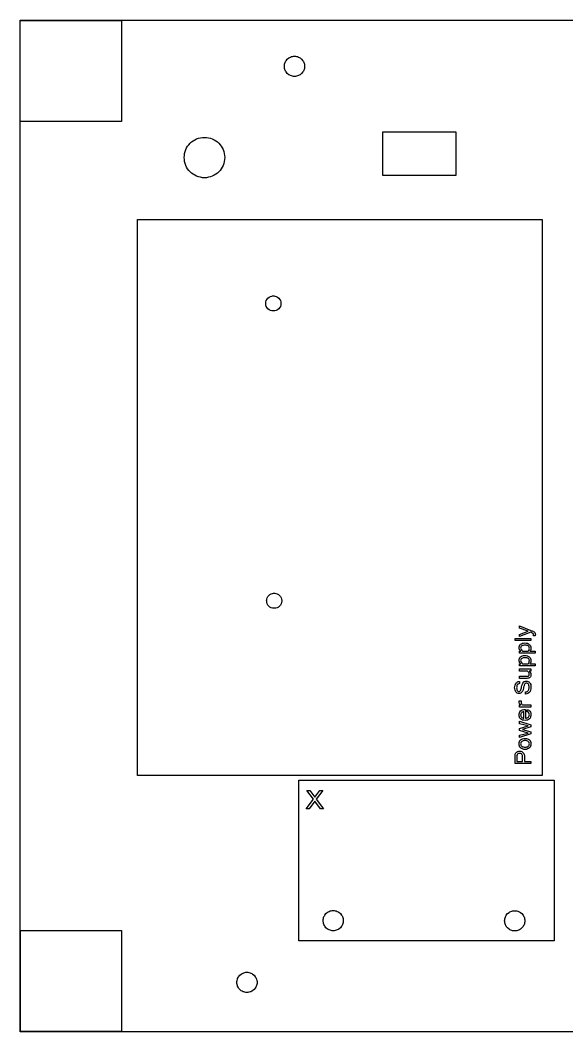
# Model space of a CAD drawing. Extents: x 0 to 290, y 0 to 200.
# Drawn here: x 0 to 108, y 0 to 200.1 of the extents above; entities that cross this region are included whole.
import ezdxf

# ---------------------------------------------------------------- set-up
doc = ezdxf.new("R2010")
doc.units = 0
doc.header["$MEASUREMENT"] = 0
doc.layers.add('LAY001', color=7, linetype='CONTINUOUS')
doc.layers.add('LAY002', color=1, linetype='CONTINUOUS')

msp = doc.modelspace()

# ---------------------------------------------------------------- linework, layer by layer
at = {"layer": 'LAY001', "color": 7}
for points in [[(0, 0), (0, 200.125), (290.075, 200.125), (290.075, 0)], [(20, 180.1), (0, 180.1), (0, 200.1), (20, 200.1)], [(52.225, 191), (52.225, 191.2), (52.25, 191.4), (52.3, 191.6), (52.375, 191.775), (52.475, 191.95), (52.575, 192.125), (52.8, 192.425), (53.1, 192.675), (53.275, 192.775), (53.45, 192.85), (53.625, 192.925), (53.825, 192.975), (54.025, 193), (54.225, 193), (54.425, 193), (54.625, 192.975), (54.825, 192.925), (55, 192.85), (55.175, 192.775), (55.35, 192.675), (55.625, 192.425), (55.875, 192.125), (55.975, 191.95), (56.075, 191.775), (56.125, 191.6), (56.175, 191.4), (56.2, 191.2), (56.225, 191), (56.2, 190.8), (56.175, 190.6), (56.125, 190.4), (56.075, 190.225), (55.975, 190.05), (55.875, 189.9), (55.625, 189.6), (55.35, 189.35), (55.175, 189.25), (55, 189.175), (54.825, 189.1), (54.625, 189.05), (54.425, 189.025), (54.225, 189), (54.025, 189.025), (53.825, 189.05), (53.625, 189.1), (53.45, 189.175), (53.275, 189.25), (53.1, 189.35), (52.8, 189.6), (52.575, 189.9), (52.475, 190.05), (52.375, 190.225), (52.3, 190.4), (52.25, 190.6), (52.225, 190.8)], [(36.425, 168.95), (36.025, 168.975), (35.625, 169.05), (35.225, 169.15), (34.875, 169.275), (34.525, 169.45), (34.175, 169.65), (33.875, 169.875), (33.6, 170.125), (33.325, 170.425), (33.1, 170.725), (32.9, 171.05), (32.75, 171.4), (32.6, 171.775), (32.5, 172.15), (32.45, 172.55), (32.425, 172.95), (32.45, 173.375), (32.5, 173.775), (32.6, 174.15), (32.75, 174.525), (32.9, 174.875), (33.1, 175.2), (33.325, 175.5), (33.6, 175.775), (33.875, 176.05), (34.175, 176.275), (34.525, 176.475), (34.875, 176.65), (35.225, 176.775), (35.625, 176.875), (36.025, 176.95), (36.425, 176.95), (36.825, 176.95), (37.225, 176.875), (37.625, 176.775), (37.975, 176.65), (38.325, 176.475), (38.65, 176.275), (38.975, 176.05), (39.25, 175.775), (39.5, 175.5), (39.75, 175.2), (39.95, 174.875), (40.1, 174.525), (40.25, 174.15), (40.35, 173.775), (40.4, 173.375), (40.425, 172.95), (40.4, 172.55), (40.35, 172.15), (40.25, 171.775), (40.1, 171.4), (39.95, 171.05), (39.75, 170.725), (39.5, 170.425), (39.25, 170.125), (38.975, 169.875), (38.65, 169.65), (38.325, 169.45), (37.975, 169.275), (37.625, 169.15), (37.225, 169.05), (36.825, 168.975)], [(71.7, 178.075), (86.1, 178.075), (86.1, 169.4), (71.7, 169.4)], [(50.05, 145.6), (50.2, 145.575), (50.35, 145.55), (50.625, 145.475), (50.875, 145.325), (51.1, 145.15), (51.275, 144.925), (51.425, 144.675), (51.525, 144.4), (51.525, 144.25), (51.55, 144.1), (51.525, 143.95), (51.525, 143.8), (51.425, 143.5), (51.275, 143.25), (51.1, 143.025), (50.875, 142.85), (50.625, 142.7), (50.35, 142.625), (50.2, 142.6), (50.05, 142.6), (49.9, 142.6), (49.75, 142.625), (49.45, 142.7), (49.2, 142.85), (48.975, 143.025), (48.8, 143.25), (48.65, 143.5), (48.575, 143.8), (48.55, 143.95), (48.55, 144.1), (48.55, 144.25), (48.575, 144.4), (48.65, 144.675), (48.8, 144.925), (48.975, 145.15), (49.2, 145.325), (49.45, 145.475), (49.75, 145.55), (49.9, 145.575)], [(50.2, 86.775), (50.35, 86.75), (50.5, 86.725), (50.8, 86.65), (51.05, 86.5), (51.275, 86.325), (51.45, 86.1), (51.6, 85.85), (51.675, 85.575), (51.7, 85.425), (51.7, 85.275), (51.7, 85.125), (51.675, 84.975), (51.6, 84.675), (51.45, 84.425), (51.275, 84.2), (51.05, 84.025), (50.8, 83.875), (50.5, 83.8), (50.35, 83.775), (50.2, 83.775), (50.05, 83.775), (49.9, 83.8), (49.625, 83.875), (49.375, 84.025), (49.15, 84.2), (48.975, 84.425), (48.825, 84.675), (48.725, 84.975), (48.725, 85.125), (48.7, 85.275), (48.725, 85.425), (48.725, 85.575), (48.825, 85.85), (48.975, 86.1), (49.15, 86.325), (49.375, 86.5), (49.625, 86.65), (49.9, 86.725), (50.05, 86.75)], [(63.875, 22), (63.875, 21.775), (63.825, 21.6), (63.775, 21.4), (63.725, 21.225), (63.625, 21.05), (63.525, 20.875), (63.3, 20.575), (63, 20.325), (62.825, 20.225), (62.65, 20.15), (62.475, 20.075), (62.275, 20.025), (62.075, 20), (61.875, 20), (61.675, 20), (61.475, 20.025), (61.275, 20.075), (61.1, 20.15), (60.925, 20.225), (60.75, 20.325), (60.45, 20.575), (60.225, 20.875), (60.125, 21.05), (60.025, 21.225), (59.975, 21.4), (59.925, 21.6), (59.875, 21.775), (59.875, 22), (59.875, 22.2), (59.925, 22.4), (59.975, 22.575), (60.025, 22.775), (60.125, 22.95), (60.225, 23.1), (60.45, 23.4), (60.75, 23.65), (60.925, 23.75), (61.1, 23.825), (61.275, 23.9), (61.475, 23.95), (61.675, 23.975), (61.875, 24), (62.075, 23.975), (62.275, 23.95), (62.475, 23.9), (62.65, 23.825), (62.825, 23.75), (63, 23.65), (63.3, 23.4), (63.525, 23.1), (63.625, 22.95), (63.725, 22.775), (63.775, 22.575), (63.825, 22.4), (63.875, 22.2)], [(97.75, 23.95), (97.975, 23.95), (98.15, 23.925), (98.35, 23.875), (98.525, 23.8), (98.7, 23.7), (98.875, 23.6), (99.175, 23.375), (99.425, 23.075), (99.525, 22.9), (99.6, 22.725), (99.675, 22.55), (99.725, 22.35), (99.75, 22.15), (99.75, 21.95), (99.75, 21.75), (99.725, 21.55), (99.675, 21.35), (99.6, 21.175), (99.525, 21), (99.425, 20.825), (99.175, 20.55), (98.875, 20.3), (98.7, 20.2), (98.525, 20.1), (98.35, 20.05), (98.15, 20), (97.975, 19.975), (97.75, 19.95), (97.55, 19.975), (97.35, 20), (97.175, 20.05), (96.975, 20.1), (96.8, 20.2), (96.65, 20.3), (96.35, 20.55), (96.1, 20.825), (96, 21), (95.925, 21.175), (95.85, 21.35), (95.8, 21.55), (95.775, 21.75), (95.75, 21.95), (95.775, 22.15), (95.8, 22.35), (95.85, 22.55), (95.925, 22.725), (96, 22.9), (96.1, 23.075), (96.35, 23.375), (96.65, 23.6), (96.8, 23.7), (96.975, 23.8), (97.175, 23.875), (97.35, 23.925), (97.55, 23.95)], [(20.05, 20.025), (20.05, 0.025), (0.05, 0.025), (0.05, 20.025)], [(44.825, 11.775), (45.025, 11.775), (45.225, 11.725), (45.425, 11.675), (45.6, 11.625), (45.775, 11.525), (45.95, 11.425), (46.225, 11.2), (46.475, 10.9), (46.575, 10.725), (46.675, 10.55), (46.725, 10.375), (46.775, 10.175), (46.825, 9.975), (46.825, 9.775), (46.825, 9.575), (46.775, 9.375), (46.725, 9.175), (46.675, 9), (46.575, 8.825), (46.475, 8.65), (46.225, 8.35), (45.95, 8.125), (45.775, 8.025), (45.6, 7.925), (45.425, 7.875), (45.225, 7.825), (45.025, 7.775), (44.825, 7.775), (44.625, 7.775), (44.425, 7.825), (44.225, 7.875), (44.05, 7.925), (43.875, 8.025), (43.7, 8.125), (43.4, 8.35), (43.175, 8.65), (43.075, 8.825), (42.975, 9), (42.925, 9.175), (42.875, 9.375), (42.825, 9.575), (42.825, 9.775), (42.825, 9.975), (42.875, 10.175), (42.925, 10.375), (42.975, 10.55), (43.075, 10.725), (43.175, 10.9), (43.4, 11.2), (43.7, 11.425), (43.875, 11.525), (44.05, 11.625), (44.225, 11.675), (44.425, 11.725), (44.625, 11.775)]]:
    msp.add_lwpolyline(points, close=True, dxfattribs=at)
at = {"layer": 'LAY002', "color": 1}
for points in [[(103.175, 50.675), (23.175, 50.675), (23.175, 160.675), (103.175, 160.675)], [(98.675, 78.175), (98.675, 78.6), (100.45, 79.225), (98.675, 79.85), (98.675, 80.3), (100.925, 79.4), (101.075, 79.35), (101.225, 79.3), (101.325, 79.25), (101.425, 79.2), (101.6, 79.1), (101.725, 78.975), (101.825, 78.8), (101.85, 78.6), (101.825, 78.475), (101.825, 78.35), (101.45, 78.35), (101.475, 78.55), (101.475, 78.625), (101.45, 78.7), (101.4, 78.75), (101.325, 78.825), (101.25, 78.875), (101.175, 78.95), (101.05, 79), (100.925, 79.05)], [(97.825, 77.8), (100.925, 77.8), (100.925, 77.4), (97.825, 77.4)], [(98.625, 75.975), (98.65, 76.175), (98.7, 76.375), (98.8, 76.55), (98.925, 76.675), (99.1, 76.775), (99.3, 76.875), (99.525, 76.9), (99.775, 76.925), (100.05, 76.9), (100.275, 76.85), (100.475, 76.775), (100.65, 76.65), (100.8, 76.5), (100.9, 76.325), (100.975, 76.15), (100.975, 75.95), (100.975, 75.775), (100.925, 75.6), (100.85, 75.45), (100.75, 75.3), (101.8, 75.3), (101.8, 74.9), (98.675, 74.9), (98.675, 75.3), (98.95, 75.3), (98.8, 75.45), (98.7, 75.625), (98.65, 75.775)], [(99.15, 76.35), (99.05, 76.275), (99, 76.175), (98.95, 76.05), (98.925, 75.925), (98.95, 75.775), (99.025, 75.6), (99.15, 75.45), (99.325, 75.3), (100.4, 75.3), (100.525, 75.45), (100.6, 75.6), (100.65, 75.75), (100.675, 75.925), (100.65, 76.05), (100.625, 76.15), (100.55, 76.25), (100.45, 76.35), (100.325, 76.4), (100.175, 76.45), (100, 76.5), (99.775, 76.5), (99.6, 76.5), (99.425, 76.45), (99.275, 76.425)], [(98.625, 73.475), (98.65, 73.7), (98.7, 73.875), (98.8, 74.05), (98.925, 74.175), (99.1, 74.3), (99.3, 74.375), (99.525, 74.425), (99.775, 74.425), (100.05, 74.425), (100.275, 74.375), (100.475, 74.275), (100.65, 74.15), (100.8, 74), (100.9, 73.85), (100.975, 73.65), (100.975, 73.45), (100.975, 73.275), (100.925, 73.1), (100.85, 72.95), (100.75, 72.825), (101.8, 72.825), (101.8, 72.4), (98.675, 72.4), (98.675, 72.825), (98.95, 72.825), (98.8, 72.95), (98.7, 73.125), (98.65, 73.3)], [(99.15, 73.85), (99.05, 73.775), (99, 73.675), (98.95, 73.575), (98.925, 73.45), (98.95, 73.275), (99.025, 73.125), (99.15, 72.95), (99.325, 72.825), (100.4, 72.825), (100.525, 72.95), (100.6, 73.1), (100.65, 73.25), (100.675, 73.425), (100.65, 73.55), (100.625, 73.675), (100.55, 73.775), (100.45, 73.85), (100.325, 73.925), (100.175, 73.975), (100, 74), (99.775, 74), (99.6, 74), (99.425, 73.975), (99.275, 73.925)], [(98.675, 71.8), (100.925, 71.8), (100.925, 71.375), (100.65, 71.375), (100.8, 71.225), (100.9, 71.05), (100.95, 70.875), (100.975, 70.675), (100.975, 70.5), (100.925, 70.35), (100.875, 70.2), (100.775, 70.1), (100.65, 70), (100.525, 69.95), (100.35, 69.925), (100.15, 69.9), (98.675, 69.9), (98.675, 70.325), (100.125, 70.325), (100.25, 70.325), (100.375, 70.35), (100.45, 70.375), (100.525, 70.425), (100.575, 70.475), (100.625, 70.55), (100.65, 70.65), (100.65, 70.75), (100.625, 70.925), (100.55, 71.075), (100.45, 71.225), (100.3, 71.375), (98.675, 71.375)], [(98.7, 69.3), (98.7, 68.875), (98.575, 68.85), (98.45, 68.8), (98.35, 68.75), (98.275, 68.65), (98.2, 68.55), (98.175, 68.4), (98.15, 68.25), (98.125, 68.075), (98.15, 67.925), (98.175, 67.775), (98.2, 67.65), (98.25, 67.525), (98.325, 67.45), (98.4, 67.4), (98.5, 67.35), (98.6, 67.35), (98.7, 67.35), (98.775, 67.375), (98.85, 67.425), (98.9, 67.5), (98.95, 67.6), (99, 67.725), (99.05, 67.875), (99.075, 68.075), (99.125, 68.275), (99.175, 68.475), (99.225, 68.625), (99.275, 68.75), (99.375, 69), (99.55, 69.2), (99.65, 69.275), (99.775, 69.325), (99.9, 69.35), (100.05, 69.375), (100.25, 69.35), (100.425, 69.3), (100.575, 69.2), (100.725, 69.05), (100.825, 68.875), (100.925, 68.675), (100.975, 68.425), (100.975, 68.175), (100.975, 67.875), (100.9, 67.6), (100.825, 67.35), (100.675, 67.175), (100.525, 67.025), (100.35, 66.925), (100.15, 66.85), (99.925, 66.825), (99.925, 67.225), (100.1, 67.25), (100.225, 67.325), (100.35, 67.4), (100.45, 67.525), (100.525, 67.675), (100.575, 67.825), (100.6, 67.975), (100.6, 68.175), (100.6, 68.325), (100.575, 68.5), (100.525, 68.625), (100.475, 68.75), (100.4, 68.825), (100.3, 68.9), (100.2, 68.95), (100.075, 68.95), (99.95, 68.95), (99.85, 68.9), (99.775, 68.825), (99.7, 68.725), (99.65, 68.6), (99.6, 68.425), (99.525, 68.2), (99.475, 67.95), (99.425, 67.7), (99.35, 67.475), (99.25, 67.3), (99.15, 67.175), (99.05, 67.05), (98.925, 66.975), (98.775, 66.95), (98.625, 66.925), (98.45, 66.95), (98.275, 67), (98.125, 67.1), (98, 67.25), (97.9, 67.4), (97.825, 67.6), (97.775, 67.825), (97.75, 68.075), (97.775, 68.325), (97.825, 68.55), (97.9, 68.775), (98, 68.95), (98.15, 69.1), (98.3, 69.2), (98.475, 69.275)], [(98.65, 65.45), (99.05, 65.45), (99.025, 65.325), (99.025, 65.2), (99.025, 65.05), (99.1, 64.9), (99.2, 64.775), (99.325, 64.65), (100.925, 64.65), (100.925, 64.225), (98.675, 64.225), (98.675, 64.65), (99, 64.65), (98.825, 64.775), (98.725, 64.925), (98.65, 65.1), (98.625, 65.25)], [(98.925, 63.475), (99.1, 63.6), (99.3, 63.7), (99.55, 63.75), (99.8, 63.775), (99.9, 63.775), (99.9, 62.025), (100.075, 62.05), (100.25, 62.1), (100.375, 62.15), (100.475, 62.25), (100.55, 62.35), (100.625, 62.475), (100.65, 62.6), (100.675, 62.725), (100.65, 62.925), (100.55, 63.125), (100.5, 63.2), (100.425, 63.25), (100.35, 63.3), (100.25, 63.3), (100.25, 63.725), (100.425, 63.7), (100.575, 63.625), (100.7, 63.525), (100.8, 63.4), (100.875, 63.25), (100.925, 63.1), (100.975, 62.925), (100.975, 62.725), (100.975, 62.475), (100.9, 62.275), (100.8, 62.075), (100.675, 61.9), (100.5, 61.775), (100.3, 61.675), (100.075, 61.625), (99.8, 61.6), (99.55, 61.625), (99.3, 61.675), (99.1, 61.775), (98.925, 61.9), (98.8, 62.05), (98.7, 62.25), (98.65, 62.45), (98.625, 62.675), (98.65, 62.925), (98.7, 63.125), (98.8, 63.325)], [(99.575, 63.35), (99.425, 63.3), (99.3, 63.25), (99.2, 63.2), (99.1, 63.125), (99.025, 63.025), (98.975, 62.925), (98.95, 62.8), (98.925, 62.675), (98.95, 62.575), (98.975, 62.45), (99.025, 62.35), (99.1, 62.25), (99.175, 62.175), (99.3, 62.125), (99.425, 62.075), (99.575, 62.025)], [(98.675, 61.425), (100.925, 60.725), (100.925, 60.325), (99.275, 59.825), (100.925, 59.325), (100.925, 58.925), (98.675, 58.225), (98.675, 58.675), (100.4, 59.1), (98.675, 59.625), (98.675, 60), (100.4, 60.525), (98.675, 60.95)], [(98.925, 57.75), (99.1, 57.875), (99.3, 57.975), (99.55, 58.025), (99.8, 58.05), (100.075, 58.025), (100.3, 57.975), (100.5, 57.875), (100.675, 57.75), (100.8, 57.6), (100.9, 57.4), (100.975, 57.2), (100.975, 56.95), (100.975, 56.725), (100.9, 56.5), (100.8, 56.325), (100.675, 56.175), (100.5, 56.025), (100.3, 55.95), (100.075, 55.875), (99.8, 55.875), (99.55, 55.875), (99.3, 55.95), (99.1, 56.025), (98.925, 56.175), (98.8, 56.325), (98.7, 56.5), (98.65, 56.725), (98.625, 56.95), (98.65, 57.2), (98.7, 57.4), (98.8, 57.6)], [(99.8, 57.625), (99.6, 57.6), (99.425, 57.575), (99.275, 57.525), (99.15, 57.425), (99.05, 57.325), (99, 57.225), (98.95, 57.1), (98.925, 56.95), (98.95, 56.825), (99, 56.7), (99.05, 56.575), (99.15, 56.475), (99.275, 56.4), (99.425, 56.35), (99.6, 56.3), (99.8, 56.3), (100, 56.3), (100.175, 56.35), (100.325, 56.4), (100.45, 56.475), (100.55, 56.575), (100.625, 56.7), (100.65, 56.825), (100.675, 56.95), (100.65, 57.1), (100.625, 57.225), (100.55, 57.325), (100.45, 57.425), (100.325, 57.525), (100.175, 57.575), (100, 57.6)], [(97.875, 54.925), (97.925, 55.05), (98, 55.175), (98.075, 55.275), (98.2, 55.35), (98.325, 55.425), (98.45, 55.475), (98.575, 55.5), (98.725, 55.5), (98.95, 55.5), (99.15, 55.425), (99.3, 55.35), (99.45, 55.2), (99.55, 55.025), (99.625, 54.825), (99.675, 54.575), (99.675, 54.3), (99.675, 53.5), (100.925, 53.5), (100.925, 53.075), (97.825, 53.075), (97.825, 54.275), (97.825, 54.475), (97.825, 54.65), (97.85, 54.8)], [(98.725, 55.075), (98.55, 55.05), (98.4, 54.975), (98.275, 54.875), (98.225, 54.725), (98.2, 54.65), (98.2, 54.55), (98.175, 54.425), (98.175, 54.3), (98.175, 53.5), (99.325, 53.5), (99.325, 54.325), (99.3, 54.5), (99.275, 54.675), (99.225, 54.8), (99.175, 54.9), (99.075, 54.975), (98.975, 55.025), (98.875, 55.05)], [(55.05, 49.775), (105.55, 49.775), (105.55, 18), (55.05, 18)], [(59.95, 44.125), (59.35, 44.125), (58.225, 45.65), (57.125, 44.125), (56.525, 44.125), (57.95, 46.025), (56.65, 47.75), (57.275, 47.75), (58.225, 46.4), (59.2, 47.75), (59.8, 47.75), (58.5, 46.025)]]:
    msp.add_lwpolyline(points, close=True, dxfattribs=at)

doc.saveas('drawing.dxf')
